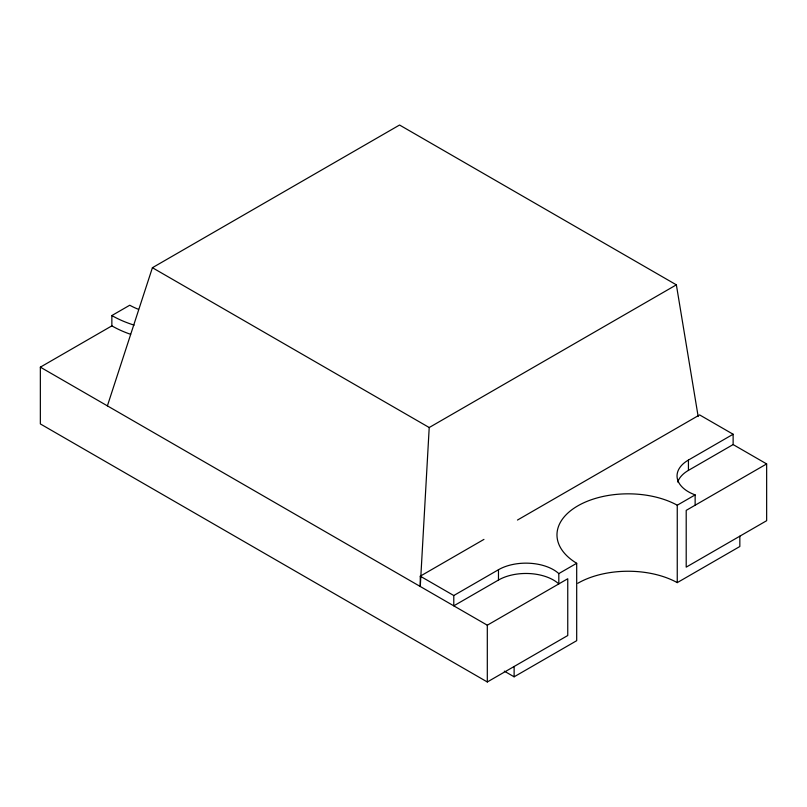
<?xml version="1.0" encoding="UTF-8"?>
<svg xmlns="http://www.w3.org/2000/svg" width="807" height="807" viewBox="0 0 807 807"><rect width="100%" height="100%" fill="white"/><g stroke="black" fill="none" stroke-linecap="round" stroke-linejoin="round"><path stroke-width="1.21" d="M698.166 416.523L676.367 284.841L429.213 427.528L420.265 586.497L420.265 576.178L483.948 539.399M107.392 405.86L152.412 267.712L399.556 125.024L676.367 284.841M40.35 367.155L487.307 625.203L567.755 578.75L567.755 635.523L487.307 681.976L40.35 423.927L40.35 367.155L111.86 325.867L111.86 315.547L129.745 305.228A71.127 41.066 0 0 0 138.501 309.343M517.469 520.051L699.608 414.899L733.129 434.247L733.129 444.566L688.432 470.38A38.877 22.445 0 0 0 677.729 482.051M420.265 576.178L453.786 595.526L498.474 569.722A38.877 22.445 0 0 1 558.817 573.595L576.692 563.276A71.127 41.066 0 0 1 577.812 505.858A71.127 41.066 0 0 1 677.255 505.212L695.14 494.893A38.877 22.445 0 0 1 688.432 460.051L733.129 434.247M558.817 573.595L558.817 583.915A38.877 22.445 0 0 0 498.474 580.041L453.786 605.845L453.786 595.526M766.65 463.924L686.202 510.377L686.202 567.139L766.65 520.697L766.65 463.924L733.129 444.566M504.314 671.152L514.12 676.811L576.692 640.687L576.692 563.276M577.812 583.269A71.127 41.066 0 0 1 677.255 582.624L739.837 546.5L739.837 536.181M152.412 267.712L429.213 427.528M695.14 494.893L695.14 505.212M688.432 460.051L688.432 470.38M677.255 505.212L677.255 582.624M514.12 666.491L514.12 676.811M498.474 569.722L498.474 580.041M487.307 625.203L487.307 681.976M134.123 325.13A96.396 55.653 0 0 1 111.86 315.547M130.633 334.31A96.396 55.653 0 0 1 111.86 325.867"/></g></svg>
